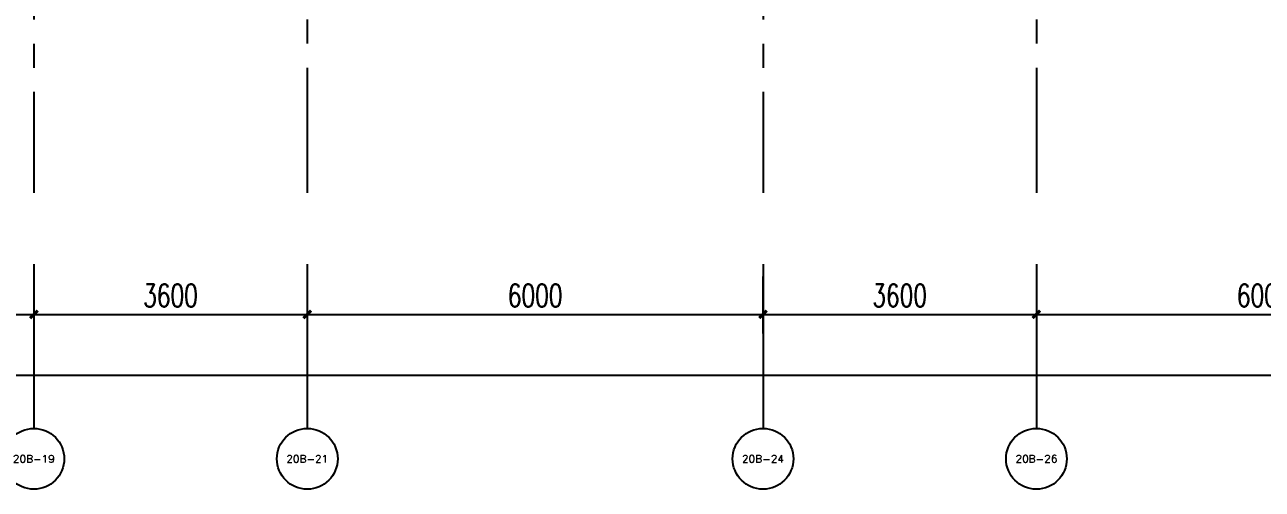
# Model space of a CAD drawing. Extents: x 296441 to 853063, y 459050 to 1117990.
# Drawn here: x 648778 to 665072, y 863945 to 870055 of the extents above; entities that cross this region are included whole.
import ezdxf
from ezdxf.enums import TextEntityAlignment as Align

# ---------------------------------------------------------------- set-up
doc = ezdxf.new("R2010")
doc.units = 0
doc.header["$LTSCALE"] = 1000
doc.linetypes.add('14-GRID$0$CENTER2', pattern=[28.575, 19.05, -3.175, 3.175, -3.175])
for name, color, linetype in [('14-GRID$0$G-GRID', 9, '14-GRID$0$CENTER2'), ('AXIS', 3, 'Continuous'), ('AXIS_TEXT', 7, 'Continuous'), ('G-GRID-IDEN', 4, 'Continuous'), ('G-GRID-TEXT', 33, 'Continuous'), ('PUB_DIM', 3, 'Continuous')]:
    doc.layers.add(name, color=color, linetype=linetype)
doc.styles.add('_TCH_AXIS', font='COMPLEX', dxfattribs={"bigfont": 'GBCBIG'})
doc.styles.add('_TCH_DIM_T3', font='SIMPLEX', dxfattribs={"width": 0.705882, "bigfont": 'GBCBIG'})
doc.styles.add('GOA_04_COMPLEX_1.00', font='complex.shx')
doc.dimstyles.new('_TCH_ARCH&&100', dxfattribs={"dimtxt": 297.5, "dimasz": 100, "dimexe": 250, "dimexo": 300, "dimgap": 100, "dimtad": 1, "dimdec": 0, "dimzin": 0, "dimdsep": 46, "dimtxsty": '_TCH_DIM_T3', "dimblk": 'ARCHTICK', "dimcen": 0.09, "dimclrt": 7, "dimazin": 2, "dimtfac": 1, "dimtdec": 0, "dimtix": 1, "dimtmove": 2, "dimatfit": 3, "dimfxl": 0, "dimtolj": 1, "dimtzin": 0, "dimarcsym": 0})

# ---------------------------------------------------------------- blocks, each defined once
blk = doc.blocks.new('_ArchTick')
at = {"color": 0, "linetype": 'ByBlock', "const_width": 0.4}
blk.add_lwpolyline([(-0.5, -0.5), (0.5, 0.5)], dxfattribs=at)
blk = doc.blocks.new('*D2155')
at = {"layer": 'Defpoints', "color": 0, "transparency": 16777216}
for p in [(608698, 867045), (668098, 867045), (668098, 865445)]:
    blk.add_point(p, dxfattribs=at)
at = {"layer": 'PUB_DIM', "color": 0, "lineweight": -2, "transparency": 16777216}
for p, q in [((608698, 866745), (608698, 865195)), ((668098, 866745), (668098, 865195)), ((608698, 865445), (668098, 865445))]:
    blk.add_line(p, q, dxfattribs=at)
at = {"layer": 'PUB_DIM', "color": 0, "lineweight": -2, "transparency": 16777216, "xscale": 100, "yscale": 100, "zscale": 100, "rotation": 180}
blk.add_blockref('_ArchTick', (608698, 865445), dxfattribs=at)
at = {"layer": 'PUB_DIM', "color": 0, "lineweight": -2, "transparency": 16777216, "xscale": 100, "yscale": 100, "zscale": 100}
blk.add_blockref('_ArchTick', (668098, 865445), dxfattribs=at)
at = {"layer": 'PUB_DIM', "color": 7, "transparency": 16777216, "insert": (638398, 865693), "char_height": 297.5, "attachment_point": 5, "style": '_TCH_DIM_T3'}
blk.add_mtext('\\A1;59400', dxfattribs=at)
blk = doc.blocks.new('*D2163')
at = {"layer": 'Defpoints', "color": 0, "transparency": 16777216}
for p in [(642898, 867045), (648898, 867045), (648898, 866245)]:
    blk.add_point(p, dxfattribs=at)
at = {"layer": 'PUB_DIM', "color": 0, "lineweight": -2, "transparency": 16777216}
for p, q in [((642898, 866745), (642898, 865995)), ((648898, 866745), (648898, 865995)), ((642898, 866245), (648898, 866245))]:
    blk.add_line(p, q, dxfattribs=at)
at = {"layer": 'PUB_DIM', "color": 0, "lineweight": -2, "transparency": 16777216, "xscale": 100, "yscale": 100, "zscale": 100, "rotation": 180}
blk.add_blockref('_ArchTick', (642898, 866245), dxfattribs=at)
at = {"layer": 'PUB_DIM', "color": 0, "lineweight": -2, "transparency": 16777216, "xscale": 100, "yscale": 100, "zscale": 100}
blk.add_blockref('_ArchTick', (648898, 866245), dxfattribs=at)
at = {"layer": 'PUB_DIM', "color": 7, "transparency": 16777216, "insert": (645898, 866493), "char_height": 297.5, "attachment_point": 5, "style": '_TCH_DIM_T3'}
blk.add_mtext('\\A1;6000', dxfattribs=at)
blk = doc.blocks.new('*D2164')
at = {"layer": 'Defpoints', "color": 0, "transparency": 16777216}
for p in [(648898, 867045), (652498, 867045), (652498, 866245)]:
    blk.add_point(p, dxfattribs=at)
at = {"layer": 'PUB_DIM', "color": 0, "lineweight": -2, "transparency": 16777216}
for p, q in [((648898, 866745), (648898, 865995)), ((652498, 866745), (652498, 865995)), ((648898, 866245), (652498, 866245))]:
    blk.add_line(p, q, dxfattribs=at)
at = {"layer": 'PUB_DIM', "color": 0, "lineweight": -2, "transparency": 16777216, "xscale": 100, "yscale": 100, "zscale": 100, "rotation": 180}
blk.add_blockref('_ArchTick', (648898, 866245), dxfattribs=at)
at = {"layer": 'PUB_DIM', "color": 0, "lineweight": -2, "transparency": 16777216, "xscale": 100, "yscale": 100, "zscale": 100}
blk.add_blockref('_ArchTick', (652498, 866245), dxfattribs=at)
at = {"layer": 'PUB_DIM', "color": 7, "transparency": 16777216, "insert": (650698, 866493), "char_height": 297.5, "attachment_point": 5, "style": '_TCH_DIM_T3'}
blk.add_mtext('\\A1;3600', dxfattribs=at)
blk = doc.blocks.new('*D2165')
at = {"layer": 'Defpoints', "color": 0, "transparency": 16777216}
for p in [(652498, 867045), (658498, 867045), (658498, 866245)]:
    blk.add_point(p, dxfattribs=at)
at = {"layer": 'PUB_DIM', "color": 0, "lineweight": -2, "transparency": 16777216}
for p, q in [((652498, 866745), (652498, 865995)), ((658498, 866745), (658498, 865995)), ((652498, 866245), (658498, 866245))]:
    blk.add_line(p, q, dxfattribs=at)
at = {"layer": 'PUB_DIM', "color": 0, "lineweight": -2, "transparency": 16777216, "xscale": 100, "yscale": 100, "zscale": 100, "rotation": 180}
blk.add_blockref('_ArchTick', (652498, 866245), dxfattribs=at)
at = {"layer": 'PUB_DIM', "color": 0, "lineweight": -2, "transparency": 16777216, "xscale": 100, "yscale": 100, "zscale": 100}
blk.add_blockref('_ArchTick', (658498, 866245), dxfattribs=at)
at = {"layer": 'PUB_DIM', "color": 7, "transparency": 16777216, "insert": (655498, 866493), "char_height": 297.5, "attachment_point": 5, "style": '_TCH_DIM_T3'}
blk.add_mtext('\\A1;6000', dxfattribs=at)
blk = doc.blocks.new('*D2166')
at = {"layer": 'Defpoints', "color": 0, "transparency": 16777216}
for p in [(658498, 867045), (662098, 867045), (662098, 866245)]:
    blk.add_point(p, dxfattribs=at)
at = {"layer": 'PUB_DIM', "color": 0, "lineweight": -2, "transparency": 16777216}
for p, q in [((658498, 866745), (658498, 865995)), ((662098, 866745), (662098, 865995)), ((658498, 866245), (662098, 866245))]:
    blk.add_line(p, q, dxfattribs=at)
at = {"layer": 'PUB_DIM', "color": 0, "lineweight": -2, "transparency": 16777216, "xscale": 100, "yscale": 100, "zscale": 100, "rotation": 180}
blk.add_blockref('_ArchTick', (658498, 866245), dxfattribs=at)
at = {"layer": 'PUB_DIM', "color": 0, "lineweight": -2, "transparency": 16777216, "xscale": 100, "yscale": 100, "zscale": 100}
blk.add_blockref('_ArchTick', (662098, 866245), dxfattribs=at)
at = {"layer": 'PUB_DIM', "color": 7, "transparency": 16777216, "insert": (660298, 866493), "char_height": 297.5, "attachment_point": 5, "style": '_TCH_DIM_T3'}
blk.add_mtext('\\A1;3600', dxfattribs=at)
blk = doc.blocks.new('*D2167')
at = {"layer": 'Defpoints', "color": 0, "transparency": 16777216}
for p in [(662098, 867045), (668098, 867045), (668098, 866245)]:
    blk.add_point(p, dxfattribs=at)
at = {"layer": 'PUB_DIM', "color": 0, "lineweight": -2, "transparency": 16777216}
for p, q in [((662098, 866745), (662098, 865995)), ((668098, 866745), (668098, 865995)), ((662098, 866245), (668098, 866245))]:
    blk.add_line(p, q, dxfattribs=at)
at = {"layer": 'PUB_DIM', "color": 0, "lineweight": -2, "transparency": 16777216, "xscale": 100, "yscale": 100, "zscale": 100, "rotation": 180}
blk.add_blockref('_ArchTick', (662098, 866245), dxfattribs=at)
at = {"layer": 'PUB_DIM', "color": 0, "lineweight": -2, "transparency": 16777216, "xscale": 100, "yscale": 100, "zscale": 100}
blk.add_blockref('_ArchTick', (668098, 866245), dxfattribs=at)
at = {"layer": 'PUB_DIM', "color": 7, "transparency": 16777216, "insert": (665098, 866493), "char_height": 297.5, "attachment_point": 5, "style": '_TCH_DIM_T3'}
blk.add_mtext('\\A1;6000', dxfattribs=at)
blk = doc.blocks.new('_AXISO')
at = {"layer": 'G-GRID-IDEN'}
blk.add_circle((0, 0), 0.5, dxfattribs=at)
at = {"layer": 'G-GRID-TEXT', "style": 'GOA_04_COMPLEX_1.00', "width": 1.041667}
blk.add_attdef('A', text='', height=0.56, dxfattribs=at).set_placement((-0.25, -0.28), (0.25, -0.28), align=Align.FIT)

msp = doc.modelspace()

# ---------------------------------------------------------------- linework, layer by layer
at = {"layer": '14-GRID$0$G-GRID', "color": 8, "ltscale": 0.1}
for p, q in [((648898.5, 900603), (648898.5, 867844.6)), ((658498.5, 900603), (658498.5, 867844.6)), ((652498.5, 880919.3), (652498.5, 867844.6)), ((662098.5, 880919.3), (662098.5, 867844.6))]:
    msp.add_line(p, q, dxfattribs=at)
at = {"layer": 'AXIS'}
for p, q in [((648898.5, 866905.6), (648898.5, 864744.6)), ((652498.5, 866905.6), (652498.5, 864744.6)), ((658498.5, 866905.6), (658498.5, 864744.6)), ((662098.5, 866905.6), (662098.5, 864744.6))]:
    msp.add_line(p, q, dxfattribs=at)

# ---------------------------------------------------------------- block references
ref = msp.add_blockref('_AXISO', (648898.5, 864344.6), dxfattribs=dict(at, xscale=800, yscale=800, zscale=800))
ref.add_attrib('A', '20B-19', dxfattribs={"layer": 'AXIS_TEXT', "height": 98.93, "style": '_TCH_AXIS'}).set_placement((648622.9, 864295.1), (649174.1, 864295.1), align=Align.FIT)
ref = msp.add_blockref('_AXISO', (652498.5, 864344.6), dxfattribs=dict(at, xscale=800, yscale=800, zscale=800))
ref.add_attrib('A', '20B-21', dxfattribs={"layer": 'AXIS_TEXT', "height": 98.93, "style": '_TCH_AXIS'}).set_placement((652222.9, 864295.1), (652774.1, 864295.1), align=Align.FIT)
ref = msp.add_blockref('_AXISO', (658498.5, 864344.6), dxfattribs=dict(at, xscale=800, yscale=800, zscale=800))
ref.add_attrib('A', '20B-24', dxfattribs={"layer": 'AXIS_TEXT', "height": 93.51, "style": '_TCH_AXIS'}).set_placement((658222.4, 864297.8), (658774.5, 864297.8), align=Align.FIT)
ref = msp.add_blockref('_AXISO', (662098.5, 864344.6), dxfattribs=dict(at, xscale=800, yscale=800, zscale=800))
ref.add_attrib('A', '20B-26', dxfattribs={"layer": 'AXIS_TEXT', "height": 95, "style": '_TCH_AXIS'}).set_placement((661822.5, 864297.1), (662374.4, 864297.1), align=Align.FIT)

# ---------------------------------------------------------------- dimensions: what is measured, and where the dimension line sits
at = {"layer": 'PUB_DIM'}
for p1, p2, distance, picture, middle in [((608698.5, 867044.6), (668098.5, 867044.6), -1600, '*D2155', (638398.5, 865693.3)), ((642898.5, 867044.6), (648898.5, 867044.6), -800, '*D2163', (645898.5, 866493.3)), ((648898.5, 867044.6), (652498.5, 867044.6), -800, '*D2164', (650698.5, 866493.3)), ((652498.5, 867044.6), (658498.5, 867044.6), -800, '*D2165', (655498.5, 866493.3)), ((658498.5, 867044.6), (662098.5, 867044.6), -800, '*D2166', (660298.5, 866493.3)), ((662098.5, 867044.6), (668098.5, 867044.6), -800, '*D2167', (665098.5, 866493.3))]:
    dim = msp.add_aligned_dim(p1=p1, p2=p2, distance=distance, dimstyle='_TCH_ARCH&&100', dxfattribs=at)
    dim.commit()
    dim.dimension.update_dxf_attribs({"geometry": picture, "text_midpoint": middle})

doc.saveas('drawing.dxf')
